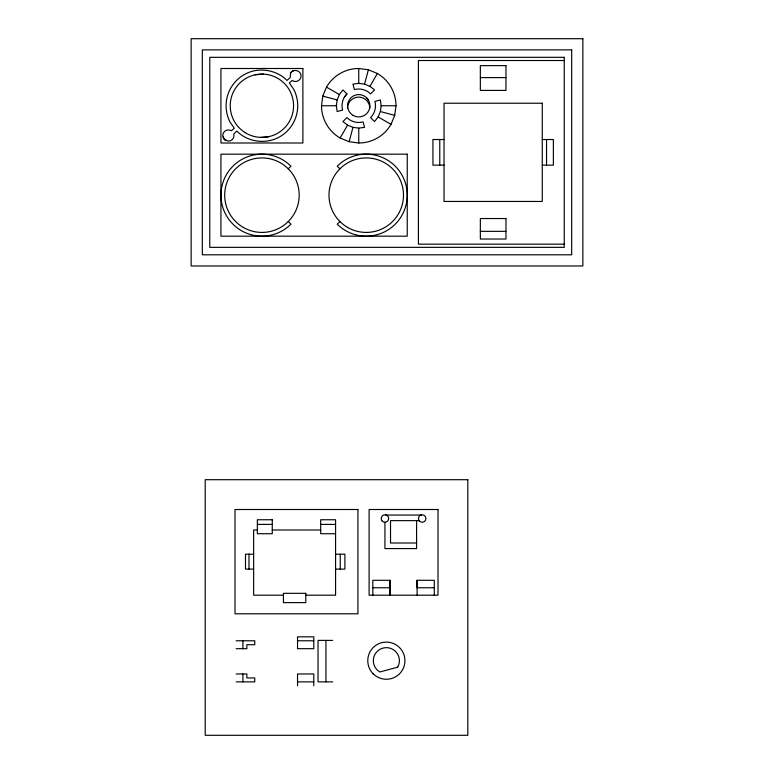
<?xml version="1.0" encoding="UTF-8"?>
<svg xmlns="http://www.w3.org/2000/svg" width="774" height="774" viewBox="0 0 774 774"><rect width="100%" height="100%" fill="white"/><g stroke="black" fill="none" stroke-linecap="round" stroke-linejoin="round"><path stroke-width="1.16" d="M242.91 681.875L242.91 673.97M242.91 648.68L242.91 640.775M297.535 640.775L297.535 636.828L313.789 636.828L313.789 648.68L297.535 648.68L297.535 640.775L313.789 640.775M390.057 580.297L390.009 595.196L390.057 580.297L372.826 580.297L372.826 595.196M321.51 105.748L322.777 96.102L326.493 87.123A37.249 37.249 0 0 1 358.749 68.499L368.395 69.766L377.373 73.491A37.249 37.249 0 0 1 395.998 105.748L394.73 115.384L391.005 124.372A37.249 37.249 0 0 1 358.749 142.997L349.113 141.719L340.125 138.004A37.249 37.249 0 0 1 321.51 105.748L336.371 105.748L337.135 111.533L342.582 110.082A16.747 16.747 0 0 1 346.916 93.906L342.93 89.919L339.37 94.554L337.135 99.952L336.371 105.748M380.373 111.533L381.137 105.748L380.373 99.952L374.926 101.413A16.747 16.747 0 0 1 370.591 117.59L374.577 121.566L378.138 116.932L380.373 111.533L394.73 115.384M349.113 141.719L352.963 127.362L358.749 128.126L364.544 127.362L363.083 121.924A16.747 16.747 0 0 1 346.916 117.59L342.93 121.566L347.565 125.127L352.963 127.362M364.544 84.124L358.749 83.369L352.963 84.124L354.415 89.571A16.747 16.747 0 0 1 370.591 93.906L374.577 89.919L369.943 86.359L364.544 84.124L368.395 69.766M290.589 73.153L290.144 77.661L286.961 80.428C278.572 71.827 265.898 68.518 254.23 70.773A35.807 35.807 0 0 0 230.11 122.215L234.328 128.252L231.262 130.767A5.582 5.582 0 0 0 226.937 130.148L225.592 130.709A5.582 5.582 0 0 0 222.796 135.547L224.431 139.494L228.388 141.129A5.582 5.582 0 0 0 233.787 134.095L236.815 131.029C247.39 141.932 264.931 144.419 278.379 137.54A35.807 35.807 0 0 0 293.704 89.271L289.312 82.973L292.175 80.428L293.985 81.347A5.582 5.582 0 0 0 301.018 75.949C301.25 70.473 293.133 68.247 290.589 73.153A5.582 5.582 0 0 1 293.985 70.55M340.125 138.004L347.565 125.127M369.943 86.359L377.373 73.491M344.246 97.369L346.916 93.906M288.276 168.838L290.937 166.178A41.003 41.003 0 0 0 232.945 166.178A41.003 41.003 0 0 0 232.945 224.17A41.003 41.003 0 0 0 290.937 224.17L288.276 221.509M339.892 221.509L337.241 224.17A41.003 41.003 0 0 0 395.233 224.17A41.003 41.003 0 0 0 395.233 166.178A41.003 41.003 0 0 0 337.241 166.178L339.892 168.838M420.321 515.291A3.725 3.725 0 0 1 425.903 518.522A3.725 3.725 0 0 1 420.321 521.744A3.725 3.725 0 0 1 420.321 515.291L421.22 514.923M255.11 74.807L263.353 74.101M260.461 137.385L268.704 136.688M564.275 60.517L418.415 60.517L418.415 244.158L564.275 244.158M480.344 77.594L505.964 77.594M381.137 105.748L395.998 105.748M444.034 139.523L432.937 139.523L432.937 165.152L444.034 165.152M542.264 139.523L553.371 139.523L553.371 165.152L542.264 165.152M480.344 231.349L505.964 231.349M386.216 515.058L420.901 515.058M419.547 521.154L419.16 520.641L390.522 520.641L390.522 542.99L416.596 542.99M257.365 524.404L272.264 524.404M320.688 524.404L335.577 524.404M257.365 529.996L253.64 529.996L253.64 595.177L283.439 595.177M272.264 529.996L320.688 529.996M335.577 533.721L320.688 533.721L320.688 519.751L335.577 519.751L335.577 595.177L305.788 595.177M253.64 554.203L245.493 554.203L245.493 569.103L253.64 569.103M335.577 554.203L344.894 554.203L344.894 569.103L335.577 569.103M417.147 595.196L417.06 580.297L434.291 580.297L434.291 595.196M372.826 587.747L390.009 587.747M434.291 587.747L417.06 587.747L417.06 580.297M332.704 640.398L318.037 640.398L318.037 681.875L332.704 681.875M236.138 640.775L254.762 640.775L254.762 644.723L246.867 644.723L246.867 648.68L236.138 648.68M236.138 673.97L246.867 673.97L246.867 677.927L254.762 677.927L254.762 681.875L236.138 681.875M297.535 681.875L313.789 681.875M322.777 96.102L337.135 99.952M385.897 514.923L386.797 515.3M326.493 87.123L339.37 94.554M378.138 116.932L391.005 124.372M366.653 97.843L368.434 100.156M546.541 139.523L546.541 165.152M439.767 139.523L439.767 165.152M416.596 520.641L416.596 548.582L384.939 548.582L384.939 522.247M358.749 68.499L358.749 83.369M358.749 128.126L358.749 142.997M340.241 554.203L340.241 569.103M325.931 640.398L325.931 681.875M313.789 685.822L313.789 673.97L297.535 673.97L297.535 685.822M248.986 554.203L248.986 569.103M347.487 108.283A11.175 11.175 0 0 1 358.662 97.108A11.175 11.175 0 0 1 369.837 108.283M225.592 140.384A5.582 5.582 0 0 1 222.989 136.988M397.652 667.198L379.841 671.967A13.032 13.032 0 0 1 375.071 654.156A13.032 13.032 0 0 1 392.882 649.386A13.032 13.032 0 0 1 397.652 667.198M582.861 38.7L191.139 38.7L191.139 265.975L582.861 265.975L582.861 38.7M571.686 49.875L202.314 49.875L202.314 254.801L571.686 254.801L571.686 49.875M564.236 57.324L209.764 57.324L209.764 247.351L564.236 247.351L564.236 57.324M505.964 65.635L480.344 65.635L480.344 90.413L505.964 90.413L505.964 65.635M302.886 68.499L220.938 68.499L220.938 142.997L302.886 142.997L302.886 68.499M542.264 103.223L444.034 103.223L444.034 201.453L542.264 201.453L542.264 103.223M407.24 154.171L220.938 154.171L220.938 236.176L407.24 236.176L407.24 154.171M505.964 218.539L480.344 218.539L480.344 239.031L505.964 239.031L505.964 218.539M467.815 479.706L205.216 479.706L205.216 735.3L467.815 735.3L467.815 479.706M357.927 509.505L235.015 509.505L235.015 613.801L357.927 613.801L357.927 509.505M438.016 509.505L369.101 509.505L369.101 595.196L438.016 595.196L438.016 509.505M272.264 519.751L257.365 519.751L257.365 533.721L272.264 533.721L272.264 519.751M305.788 593.319L283.439 593.319L283.439 602.627L305.788 602.627L305.788 593.319M347.613 227.43A37.249 37.249 0 0 0 403.486 195.174A37.249 37.249 0 0 0 347.613 162.917A37.249 37.249 0 0 0 347.613 227.43M243.317 227.43A37.249 37.249 0 0 0 299.19 195.174A37.249 37.249 0 0 0 243.317 162.917A37.249 37.249 0 0 0 243.317 227.43M244.836 132.431A31.676 31.676 0 0 0 293.549 107.189A31.676 31.676 0 0 0 247.341 77.623A31.676 31.676 0 0 0 244.836 132.431M353.167 115.423A11.175 11.175 0 0 0 369.924 105.748A11.175 11.175 0 0 0 353.167 96.073A11.175 11.175 0 0 0 353.167 115.423M373.213 673.825A18.595 18.595 0 0 0 404.318 665.485A18.595 18.595 0 0 0 381.553 642.72A18.595 18.595 0 0 0 373.213 673.825M382.298 521.154A3.725 3.725 0 0 0 388.529 519.489A3.725 3.725 0 0 0 383.972 514.923A3.725 3.725 0 0 0 382.298 521.154"/></g></svg>
